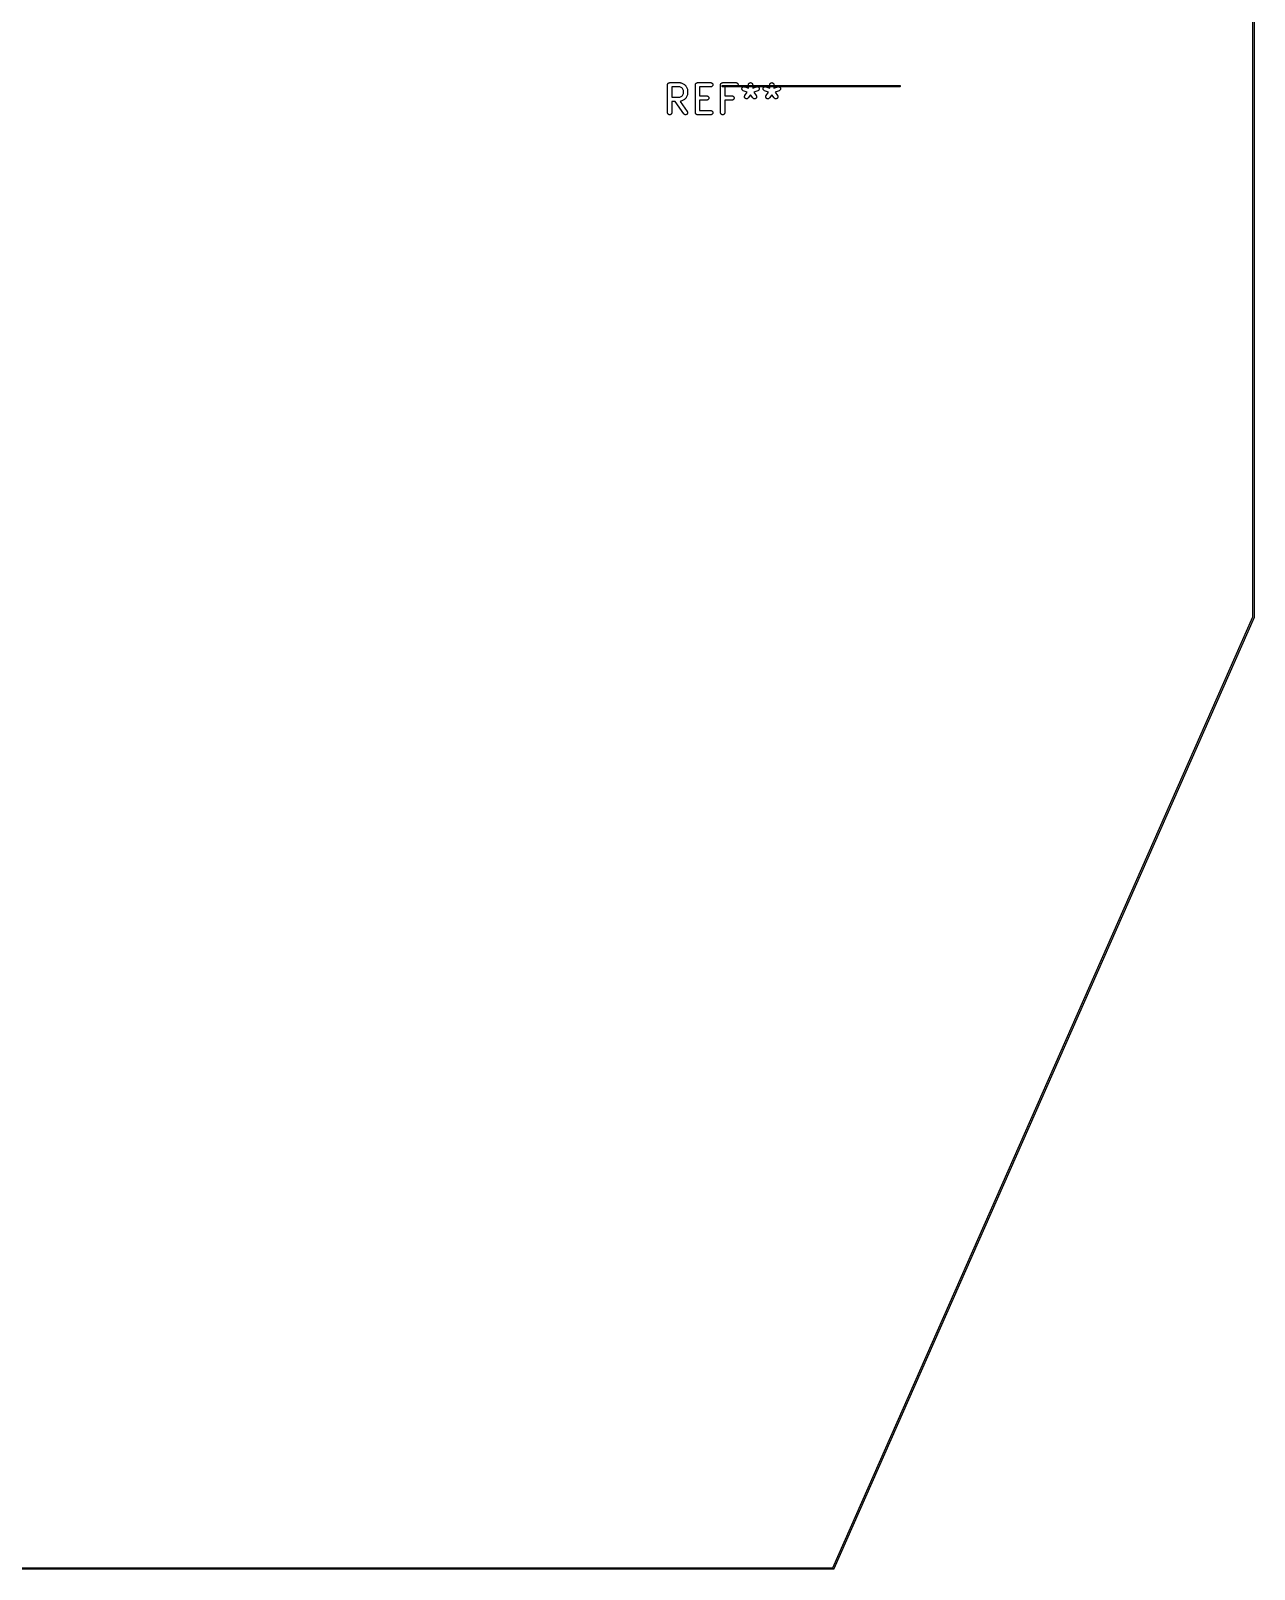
# Model space of a CAD drawing. Extents: x 74 to 207, y -150 to -40.
# Drawn here: x 144.2 to 188.1, y -150 to -94.9 of the extents above; entities that cross this region are included whole.
import ezdxf

# ---------------------------------------------------------------- set-up
doc = ezdxf.new("R2010")
doc.units = 0
doc.layers.add('BLACK', color=7, linetype='CONTINUOUS')

msp = doc.modelspace()

# ---------------------------------------------------------------- linework, layer by layer
at = {"layer": 'BLACK', "linetype": 'CONTINUOUS'}
for p, q in [((188.094, -115.882), (188.094, -58.7387)), ((188.144, -58.7625), (188.144, -115.887)), ((167.089, -96.7888), (167.09, -96.7818)), ((167.089, -96.7893), (167.089, -96.7888)), ((167.089, -96.7894), (167.089, -96.7893)), ((167.089, -96.7899), (167.089, -96.7894)), ((167.089, -96.7894), (167.089, -96.7894)), ((167.089, -97.7899), (167.089, -96.7899)), ((167.09, -96.7818), (167.091, -96.7748)), ((167.091, -96.7743), (167.093, -96.7676)), ((167.091, -96.7745), (167.091, -96.7743)), ((167.091, -96.7748), (167.091, -96.7745)), ((167.093, -96.7676), (167.095, -96.7608)), ((167.095, -96.7603), (167.098, -96.7541)), ((167.095, -96.7606), (167.095, -96.7603)), ((167.095, -96.7608), (167.095, -96.7606)), ((167.098, -96.7541), (167.102, -96.7479)), ((167.102, -96.7475), (167.107, -96.7421)), ((167.102, -96.7477), (167.102, -96.7475)), ((167.102, -96.7479), (167.102, -96.7477)), ((167.107, -96.7421), (167.111, -96.7367)), ((167.111, -96.7365), (167.112, -96.7363)), ((167.111, -96.7367), (167.111, -96.7365)), ((167.112, -96.7363), (167.117, -96.7319)), ((167.117, -96.7319), (167.122, -96.7274)), ((167.122, -96.7274), (167.123, -96.7273)), ((167.123, -96.7271), (167.129, -96.7239)), ((167.123, -96.7273), (167.123, -96.7271)), ((167.129, -96.7239), (167.135, -96.7205)), ((167.135, -96.7205), (167.136, -96.7205)), ((167.136, -96.7203), (167.143, -96.7183)), ((167.136, -96.7205), (167.136, -96.7203)), ((167.143, -96.7183), (167.149, -96.7163)), ((167.149, -96.7163), (167.15, -96.7163)), ((167.15, -96.7162), (167.157, -96.7156)), ((167.15, -96.7163), (167.15, -96.7162)), ((167.157, -96.7156), (167.164, -96.7149)), ((167.164, -96.7149), (167.545, -96.7149)), ((167.239, -96.8649), (167.239, -97.2387)), ((167.527, -96.8649), (167.239, -96.8649)), ((167.596, -96.8991), (167.527, -96.8649)), ((167.545, -96.7149), (167.546, -96.7149)), ((167.546, -96.7149), (167.548, -96.7151)), ((167.548, -96.7151), (167.55, -96.7151)), ((167.55, -96.7151), (167.555, -96.7159)), ((167.555, -96.7159), (167.561, -96.7165)), ((167.561, -96.7165), (167.563, -96.7172)), ((167.563, -96.7172), (167.565, -96.7176)), ((167.565, -96.7176), (167.57, -96.7194)), ((167.57, -96.7194), (167.574, -96.7209)), ((167.574, -96.7209), (167.576, -96.722)), ((167.576, -96.722), (167.578, -96.7228)), ((167.578, -96.7228), (167.674, -96.7704)), ((167.626, -96.9295), (167.596, -96.8991)), ((167.66, -96.9981), (167.626, -96.9295)), ((167.626, -97.174), (167.66, -97.1055)), ((167.66, -97.1055), (167.66, -96.9981)), ((167.674, -96.7704), (167.675, -96.7709)), ((167.675, -96.7709), (167.678, -96.7732)), ((167.678, -96.7732), (167.682, -96.7752)), ((167.682, -96.7752), (167.684, -96.7772)), ((167.684, -96.7772), (167.687, -96.7789)), ((167.687, -96.7789), (167.69, -96.7818)), ((167.69, -96.7818), (167.693, -96.7845)), ((167.693, -96.7845), (167.741, -96.8321)), ((167.741, -96.8321), (167.742, -96.8328)), ((167.742, -96.8328), (167.744, -96.8361)), ((167.744, -96.8361), (167.747, -96.8392)), ((167.747, -96.8392), (167.749, -96.8418)), ((167.749, -96.8418), (167.751, -96.8443)), ((167.751, -96.8443), (167.753, -96.848)), ((167.753, -96.848), (167.755, -96.8516)), ((167.755, -96.8516), (167.802, -96.9468)), ((167.802, -96.9468), (167.803, -96.9478)), ((167.803, -96.9478), (167.804, -96.9498)), ((167.804, -96.9498), (167.805, -96.9518)), ((167.805, -96.9518), (167.806, -96.9567)), ((167.806, -96.9567), (167.808, -96.9615)), ((167.808, -96.9615), (167.808, -96.9637)), ((167.808, -96.9637), (167.809, -96.9658)), ((167.809, -96.9658), (167.809, -96.9709)), ((167.809, -96.9709), (167.81, -96.976)), ((167.81, -97.1287), (167.809, -97.1337)), ((167.809, -97.1337), (167.809, -97.1388)), ((167.81, -96.976), (167.81, -96.9782)), ((167.81, -96.9782), (167.81, -96.9804)), ((167.81, -96.9804), (167.81, -97.1232)), ((167.81, -97.1232), (167.81, -97.1243)), ((167.81, -97.1243), (167.81, -97.1265)), ((167.81, -97.1265), (167.81, -97.1287)), ((168.089, -96.7888), (168.09, -96.7818)), ((168.089, -96.7893), (168.089, -96.7888)), ((168.089, -96.7894), (168.089, -96.7893)), ((168.089, -96.7899), (168.089, -96.7894)), ((168.089, -96.7894), (168.089, -96.7894)), ((168.089, -97.7899), (168.089, -96.7899)), ((168.09, -96.7818), (168.091, -96.7748)), ((168.091, -96.7743), (168.093, -96.7676)), ((168.091, -96.7745), (168.091, -96.7743)), ((168.091, -96.7748), (168.091, -96.7745)), ((168.093, -96.7676), (168.095, -96.7608)), ((168.095, -96.7603), (168.098, -96.7541)), ((168.095, -96.7606), (168.095, -96.7603)), ((168.095, -96.7608), (168.095, -96.7606)), ((168.098, -96.7541), (168.102, -96.7479)), ((168.102, -96.7475), (168.107, -96.7421)), ((168.102, -96.7477), (168.102, -96.7475)), ((168.102, -96.7479), (168.102, -96.7477)), ((168.107, -96.7421), (168.111, -96.7367)), ((168.111, -96.7365), (168.112, -96.7363)), ((168.111, -96.7367), (168.111, -96.7365)), ((168.112, -96.7363), (168.117, -96.7319)), ((168.117, -96.7319), (168.122, -96.7274)), ((168.122, -96.7274), (168.123, -96.7273)), ((168.123, -96.7271), (168.129, -96.7239)), ((168.123, -96.7273), (168.123, -96.7271)), ((168.129, -96.7239), (168.135, -96.7205)), ((168.135, -96.7205), (168.136, -96.7205)), ((168.136, -96.7203), (168.143, -96.7183)), ((168.136, -96.7205), (168.136, -96.7203)), ((168.143, -96.7183), (168.149, -96.7163)), ((168.149, -96.7163), (168.15, -96.7163)), ((168.15, -96.7162), (168.157, -96.7156)), ((168.15, -96.7163), (168.15, -96.7162)), ((168.157, -96.7156), (168.164, -96.7149)), ((168.164, -96.7149), (168.64, -96.7149)), ((168.64, -96.8649), (168.239, -96.8649)), ((168.239, -96.8649), (168.239, -97.1911)), ((168.64, -96.7149), (168.641, -96.7149)), ((168.655, -96.8635), (168.64, -96.8649)), ((168.641, -96.7149), (168.656, -96.7165)), ((168.669, -96.8592), (168.655, -96.8635)), ((168.656, -96.7165), (168.67, -96.7209)), ((168.682, -96.8523), (168.669, -96.8592)), ((168.67, -96.7209), (168.683, -96.728)), ((168.693, -96.8431), (168.682, -96.8523)), ((168.683, -96.728), (168.694, -96.7374)), ((168.702, -96.8318), (168.693, -96.8431)), ((168.694, -96.7374), (168.703, -96.7488)), ((168.709, -96.8189), (168.702, -96.8318)), ((168.703, -96.7488), (168.71, -96.7618)), ((168.714, -96.805), (168.709, -96.8189)), ((168.71, -96.7618), (168.714, -96.7758)), ((168.714, -96.7758), (168.715, -96.7904)), ((168.715, -96.7904), (168.714, -96.805)), ((168.994, -96.7888), (168.995, -96.7818)), ((168.994, -96.7893), (168.994, -96.7888)), ((168.994, -96.7894), (168.994, -96.7893)), ((168.994, -96.7899), (168.994, -96.7894)), ((168.994, -96.7894), (168.994, -96.7894)), ((168.994, -97.7899), (168.994, -96.7899)), ((168.995, -96.7743), (168.998, -96.7676)), ((168.995, -96.7745), (168.995, -96.7743)), ((168.995, -96.7748), (168.995, -96.7745)), ((168.995, -96.7818), (168.995, -96.7748)), ((168.998, -96.7676), (169, -96.7608)), ((169, -96.7603), (169.003, -96.7541)), ((169, -96.7606), (169, -96.7603)), ((169, -96.7608), (169, -96.7606)), ((169.003, -96.7541), (169.007, -96.7479)), ((169.007, -96.7475), (169.011, -96.7421)), ((169.007, -96.7477), (169.007, -96.7475)), ((169.007, -96.7479), (169.007, -96.7477)), ((169.011, -96.7421), (169.016, -96.7367)), ((169.016, -96.7363), (169.022, -96.7319)), ((169.016, -96.7365), (169.016, -96.7363)), ((169.016, -96.7367), (169.016, -96.7365)), ((169.022, -96.7319), (169.027, -96.7274)), ((169.027, -96.7273), (169.028, -96.7271)), ((169.027, -96.7274), (169.027, -96.7273)), ((169.028, -96.7271), (169.034, -96.7239)), ((169.034, -96.7239), (169.04, -96.7205)), ((169.04, -96.7205), (169.041, -96.7203)), ((169.04, -96.7205), (169.04, -96.7205)), ((169.041, -96.7203), (169.047, -96.7183)), ((169.044, -96.8326), (169.046, -96.8279)), ((169.044, -96.8375), (169.044, -96.8326)), ((169.044, -96.8424), (169.044, -96.8375)), ((169.046, -96.8471), (169.044, -96.8424)), ((169.046, -96.8279), (169.048, -96.8235)), ((169.048, -96.8515), (169.046, -96.8471)), ((169.047, -96.7183), (169.054, -96.7163)), ((169.048, -96.8235), (169.051, -96.8197)), ((169.051, -96.8553), (169.048, -96.8515)), ((169.051, -96.8197), (169.055, -96.8166)), ((169.055, -96.8584), (169.051, -96.8553)), ((169.054, -96.7163), (169.055, -96.7162)), ((169.054, -96.7163), (169.054, -96.7163)), ((169.055, -96.7162), (169.062, -96.7156)), ((169.055, -96.8166), (169.059, -96.8143)), ((169.059, -96.8607), (169.055, -96.8584)), ((169.059, -96.8143), (169.064, -96.8129)), ((169.064, -96.8621), (169.059, -96.8607)), ((169.062, -96.7156), (169.069, -96.7149)), ((169.064, -96.8129), (169.068, -96.8125)), ((169.068, -96.8625), (169.064, -96.8621)), ((169.068, -96.8125), (175.42, -96.8125)), ((175.42, -96.8625), (169.068, -96.8625)), ((169.069, -96.7149), (169.545, -96.7149)), ((169.545, -96.8649), (169.144, -96.8649)), ((169.144, -96.8649), (169.144, -97.1911)), ((169.545, -96.7149), (169.546, -96.7149)), ((169.56, -96.8635), (169.545, -96.8649)), ((169.546, -96.7149), (169.561, -96.7165)), ((169.574, -96.8592), (169.56, -96.8635)), ((169.561, -96.7165), (169.574, -96.7209)), ((169.574, -96.7209), (169.587, -96.728)), ((169.586, -96.8523), (169.574, -96.8592)), ((169.598, -96.8431), (169.586, -96.8523)), ((169.587, -96.728), (169.599, -96.7374)), ((169.607, -96.8318), (169.598, -96.8431)), ((169.599, -96.7374), (169.608, -96.7488)), ((169.614, -96.8189), (169.607, -96.8318)), ((169.608, -96.7488), (169.614, -96.7618)), ((169.614, -96.7618), (169.619, -96.7758)), ((169.618, -96.805), (169.614, -96.8189)), ((169.62, -96.7904), (169.618, -96.805)), ((169.619, -96.7758), (169.62, -96.7904)), ((169.756, -96.933), (169.757, -96.9184)), ((169.757, -96.9476), (169.756, -96.933)), ((169.757, -96.9184), (169.761, -96.9044)), ((169.761, -96.9616), (169.757, -96.9476)), ((169.761, -96.9044), (169.768, -96.8914)), ((169.768, -96.9745), (169.761, -96.9616)), ((169.768, -96.8914), (169.777, -96.8801)), ((169.778, -96.9858), (169.768, -96.9745)), ((169.777, -96.8801), (169.788, -96.8707)), ((169.789, -96.9951), (169.778, -96.9858)), ((169.788, -96.8707), (169.801, -96.8637)), ((169.802, -97.002), (169.789, -96.9951)), ((169.801, -96.8637), (169.815, -96.8593)), ((169.803, -97.0024), (169.802, -97.002)), ((169.95, -97.0613), (169.803, -97.0024)), ((169.815, -96.8593), (169.83, -96.8577)), ((169.83, -96.8577), (169.844, -96.859)), ((169.844, -96.859), (169.859, -96.8631)), ((169.859, -96.8631), (169.994, -96.9172)), ((169.866, -97.1735), (169.95, -97.0613)), ((169.994, -96.7888), (169.995, -96.7743)), ((169.994, -96.7899), (169.994, -96.7888)), ((169.994, -96.9172), (169.994, -96.7899)), ((169.995, -96.7743), (170, -96.7603)), ((170, -96.7603), (170.007, -96.7475)), ((170.007, -96.7475), (170.016, -96.7363)), ((170.016, -96.7363), (170.028, -96.7271)), ((170.028, -96.7271), (170.041, -96.7203)), ((170.041, -96.7203), (170.055, -96.7162)), ((170.055, -96.7162), (170.069, -96.7149)), ((170.069, -96.7149), (170.084, -96.7164)), ((170.084, -96.7164), (170.098, -96.7207)), ((170.098, -96.7207), (170.111, -96.7277)), ((170.111, -96.7277), (170.122, -96.737)), ((170.122, -96.737), (170.131, -96.7484)), ((170.131, -96.7484), (170.138, -96.7613)), ((170.138, -96.7613), (170.142, -96.7753)), ((170.142, -96.7753), (170.144, -96.7899)), ((170.144, -96.7899), (170.144, -96.9172)), ((170.144, -96.9172), (170.279, -96.8631)), ((170.335, -97.0024), (170.187, -97.0613)), ((170.187, -97.0613), (170.272, -97.1735)), ((170.279, -96.8631), (170.28, -96.8627)), ((170.28, -96.8627), (170.294, -96.8588)), ((170.294, -96.8588), (170.309, -96.8578)), ((170.309, -96.8578), (170.323, -96.8595)), ((170.323, -96.8595), (170.337, -96.8641)), ((170.348, -96.9956), (170.335, -97.0024)), ((170.337, -96.8641), (170.35, -96.8713)), ((170.359, -96.9865), (170.348, -96.9956)), ((170.35, -96.8713), (170.361, -96.8808)), ((170.369, -96.9753), (170.359, -96.9865)), ((170.361, -96.8808), (170.37, -96.8923)), ((170.376, -96.9625), (170.369, -96.9753)), ((170.37, -96.8923), (170.377, -96.9054)), ((170.38, -96.9486), (170.376, -96.9625)), ((170.377, -96.9054), (170.381, -96.9195)), ((170.382, -96.934), (170.38, -96.9486)), ((170.381, -96.9195), (170.382, -96.934)), ((170.518, -96.933), (170.519, -96.9184)), ((170.519, -96.9476), (170.518, -96.933)), ((170.519, -96.9184), (170.523, -96.9044)), ((170.523, -96.9616), (170.519, -96.9476)), ((170.523, -96.9044), (170.53, -96.8914)), ((170.53, -96.9745), (170.523, -96.9616)), ((170.53, -96.8914), (170.539, -96.8801)), ((170.54, -96.9858), (170.53, -96.9745)), ((170.539, -96.8801), (170.55, -96.8707)), ((170.551, -96.9951), (170.54, -96.9858)), ((170.55, -96.8707), (170.563, -96.8637)), ((170.564, -97.002), (170.551, -96.9951)), ((170.563, -96.8637), (170.577, -96.8593)), ((170.565, -97.0024), (170.564, -97.002)), ((170.712, -97.0613), (170.565, -97.0024)), ((170.577, -96.8593), (170.592, -96.8577)), ((170.592, -96.8577), (170.606, -96.859)), ((170.606, -96.859), (170.62, -96.8631)), ((170.62, -96.8631), (170.756, -96.9172)), ((170.628, -97.1735), (170.712, -97.0613)), ((170.756, -96.7888), (170.757, -96.7743)), ((170.756, -96.7899), (170.756, -96.7888)), ((170.756, -96.9172), (170.756, -96.7899)), ((170.757, -96.7743), (170.762, -96.7603)), ((170.762, -96.7603), (170.769, -96.7475)), ((170.769, -96.7475), (170.778, -96.7363)), ((170.778, -96.7363), (170.79, -96.7271)), ((170.79, -96.7271), (170.803, -96.7203)), ((170.803, -96.7203), (170.817, -96.7162)), ((170.817, -96.7162), (170.831, -96.7149)), ((170.831, -96.7149), (170.846, -96.7164)), ((170.846, -96.7164), (170.86, -96.7207)), ((170.86, -96.7207), (170.873, -96.7277)), ((170.873, -96.7277), (170.884, -96.737)), ((170.884, -96.737), (170.893, -96.7484)), ((170.893, -96.7484), (170.9, -96.7613)), ((170.9, -96.7613), (170.904, -96.7753)), ((170.904, -96.7753), (170.906, -96.7899)), ((170.906, -96.7899), (170.906, -96.9172)), ((170.906, -96.9172), (171.041, -96.8631)), ((171.097, -97.0024), (170.949, -97.0613)), ((170.949, -97.0613), (171.034, -97.1735)), ((171.041, -96.8631), (171.042, -96.8627)), ((171.042, -96.8627), (171.056, -96.8588)), ((171.056, -96.8588), (171.071, -96.8578)), ((171.071, -96.8578), (171.085, -96.8595)), ((171.085, -96.8595), (171.099, -96.8641)), ((171.11, -96.9956), (171.097, -97.0024)), ((171.099, -96.8641), (171.112, -96.8713)), ((171.121, -96.9865), (171.11, -96.9956)), ((171.112, -96.8713), (171.123, -96.8808)), ((171.13, -96.9753), (171.121, -96.9865)), ((171.123, -96.8808), (171.132, -96.8923)), ((171.138, -96.9625), (171.13, -96.9753)), ((171.132, -96.8923), (171.139, -96.9054)), ((171.142, -96.9486), (171.138, -96.9625)), ((171.139, -96.9054), (171.143, -96.9195)), ((171.144, -96.934), (171.142, -96.9486)), ((171.143, -96.9195), (171.144, -96.934)), ((175.42, -96.8125), (175.424, -96.8129)), ((175.424, -96.8621), (175.42, -96.8625)), ((175.424, -96.8129), (175.428, -96.8143)), ((175.428, -96.8607), (175.424, -96.8621)), ((175.428, -96.8143), (175.433, -96.8166)), ((175.433, -96.8584), (175.428, -96.8607)), ((175.433, -96.8166), (175.437, -96.8197)), ((175.437, -96.8553), (175.433, -96.8584)), ((175.437, -96.8197), (175.44, -96.8235)), ((175.44, -96.8515), (175.437, -96.8553)), ((175.44, -96.8235), (175.442, -96.8279)), ((175.442, -96.8471), (175.44, -96.8515)), ((175.442, -96.8279), (175.443, -96.8326)), ((175.443, -96.8424), (175.442, -96.8471)), ((175.443, -96.8326), (175.444, -96.8375)), ((175.444, -96.8375), (175.443, -96.8424)), ((167.239, -97.2387), (167.527, -97.2387)), ((167.363, -97.3887), (167.239, -97.3887)), ((167.239, -97.3887), (167.239, -97.7899)), ((167.674, -97.8329), (167.363, -97.3887)), ((167.527, -97.2387), (167.596, -97.2044)), ((167.547, -97.3885), (167.546, -97.3886)), ((167.546, -97.3886), (167.797, -97.7469)), ((167.549, -97.3886), (167.547, -97.3885)), ((167.554, -97.3878), (167.549, -97.3886)), ((167.56, -97.3873), (167.554, -97.3878)), ((167.562, -97.3866), (167.56, -97.3873)), ((167.564, -97.3863), (167.562, -97.3866)), ((167.569, -97.3845), (167.564, -97.3863)), ((167.574, -97.383), (167.569, -97.3845)), ((167.575, -97.382), (167.574, -97.383)), ((167.578, -97.3812), (167.575, -97.382)), ((167.674, -97.3332), (167.578, -97.3808)), ((167.578, -97.3808), (167.578, -97.3812)), ((167.596, -97.2044), (167.626, -97.174)), ((167.677, -97.3309), (167.674, -97.3332)), ((167.681, -97.329), (167.677, -97.3309)), ((167.683, -97.327), (167.681, -97.329)), ((167.686, -97.3254), (167.683, -97.327)), ((167.689, -97.3225), (167.686, -97.3254)), ((167.692, -97.3198), (167.689, -97.3225)), ((167.693, -97.3191), (167.692, -97.3198)), ((167.741, -97.2715), (167.693, -97.3191)), ((167.744, -97.2682), (167.741, -97.2715)), ((167.746, -97.2652), (167.744, -97.2682)), ((167.748, -97.2626), (167.746, -97.2652)), ((167.75, -97.2602), (167.748, -97.2626)), ((167.752, -97.2565), (167.75, -97.2602)), ((167.754, -97.2529), (167.752, -97.2565)), ((167.755, -97.252), (167.754, -97.2529)), ((167.802, -97.1568), (167.755, -97.252)), ((167.803, -97.1547), (167.802, -97.1568)), ((167.804, -97.1528), (167.803, -97.1547)), ((167.806, -97.1479), (167.804, -97.1528)), ((167.808, -97.1431), (167.806, -97.1479)), ((167.809, -97.1388), (167.808, -97.1409)), ((167.808, -97.1409), (167.808, -97.1431)), ((168.239, -97.1911), (168.497, -97.1911)), ((168.497, -97.3411), (168.239, -97.3411)), ((168.239, -97.3411), (168.239, -97.7149)), ((168.497, -97.1911), (168.498, -97.1911)), ((168.512, -97.3396), (168.497, -97.3411)), ((168.498, -97.1911), (168.513, -97.1927)), ((168.526, -97.3354), (168.512, -97.3396)), ((168.513, -97.1927), (168.527, -97.1971)), ((168.539, -97.3285), (168.526, -97.3354)), ((168.527, -97.1971), (168.54, -97.2042)), ((168.55, -97.3193), (168.539, -97.3285)), ((168.54, -97.2042), (168.551, -97.2136)), ((168.559, -97.308), (168.55, -97.3193)), ((168.551, -97.2136), (168.56, -97.225)), ((168.566, -97.2951), (168.559, -97.308)), ((168.56, -97.225), (168.567, -97.238)), ((168.571, -97.2812), (168.566, -97.2951)), ((168.567, -97.238), (168.571, -97.252)), ((168.571, -97.252), (168.572, -97.2666)), ((168.572, -97.2666), (168.571, -97.2812)), ((169.144, -97.1911), (169.402, -97.1911)), ((169.402, -97.3411), (169.144, -97.3411)), ((169.144, -97.3411), (169.144, -97.7899)), ((169.402, -97.1911), (169.403, -97.1911)), ((169.417, -97.3396), (169.402, -97.3411)), ((169.403, -97.1911), (169.418, -97.1927)), ((169.431, -97.3354), (169.417, -97.3396)), ((169.418, -97.1927), (169.432, -97.1971)), ((169.444, -97.3285), (169.431, -97.3354)), ((169.432, -97.1971), (169.444, -97.2042)), ((169.444, -97.2042), (169.456, -97.2136)), ((169.455, -97.3193), (169.444, -97.3285)), ((169.464, -97.308), (169.455, -97.3193)), ((169.456, -97.2136), (169.465, -97.225)), ((169.471, -97.2951), (169.464, -97.308)), ((169.465, -97.225), (169.472, -97.238)), ((169.476, -97.2812), (169.471, -97.2951)), ((169.472, -97.238), (169.476, -97.252)), ((169.476, -97.252), (169.477, -97.2666)), ((169.477, -97.2666), (169.476, -97.2812)), ((169.851, -97.2142), (169.853, -97.1997)), ((169.852, -97.2288), (169.851, -97.2142)), ((169.855, -97.243), (169.852, -97.2288)), ((169.853, -97.1997), (169.858, -97.186)), ((169.861, -97.2563), (169.855, -97.243)), ((169.858, -97.186), (169.866, -97.1735)), ((169.87, -97.2682), (169.861, -97.2563)), ((169.88, -97.2781), (169.87, -97.2682)), ((169.893, -97.2858), (169.88, -97.2781)), ((169.907, -97.2909), (169.893, -97.2858)), ((169.921, -97.2933), (169.907, -97.2909)), ((169.936, -97.2928), (169.921, -97.2933)), ((169.95, -97.2895), (169.936, -97.2928)), ((169.963, -97.2835), (169.95, -97.2895)), ((169.975, -97.2749), (169.963, -97.2835)), ((169.985, -97.2643), (169.975, -97.2749)), ((169.986, -97.2635), (169.985, -97.2643)), ((170.069, -97.153), (169.986, -97.2635)), ((170.152, -97.2635), (170.069, -97.153)), ((170.161, -97.2742), (170.152, -97.2635)), ((170.173, -97.2829), (170.161, -97.2742)), ((170.187, -97.2891), (170.173, -97.2829)), ((170.201, -97.2927), (170.187, -97.2891)), ((170.215, -97.2934), (170.201, -97.2927)), ((170.23, -97.2912), (170.215, -97.2934)), ((170.244, -97.2863), (170.23, -97.2912)), ((170.256, -97.2788), (170.244, -97.2863)), ((170.267, -97.269), (170.256, -97.2788)), ((170.276, -97.2572), (170.267, -97.269)), ((170.272, -97.1735), (170.272, -97.1743)), ((170.272, -97.1743), (170.28, -97.1869)), ((170.282, -97.244), (170.276, -97.2572)), ((170.28, -97.1869), (170.284, -97.2007)), ((170.286, -97.2298), (170.282, -97.244)), ((170.284, -97.2007), (170.287, -97.2152)), ((170.287, -97.2152), (170.286, -97.2298)), ((170.613, -97.2142), (170.615, -97.1997)), ((170.614, -97.2288), (170.613, -97.2142)), ((170.617, -97.243), (170.614, -97.2288)), ((170.615, -97.1997), (170.62, -97.186)), ((170.623, -97.2563), (170.617, -97.243)), ((170.62, -97.186), (170.628, -97.1735)), ((170.632, -97.2682), (170.623, -97.2563)), ((170.642, -97.2781), (170.632, -97.2682)), ((170.655, -97.2858), (170.642, -97.2781)), ((170.669, -97.2909), (170.655, -97.2858)), ((170.683, -97.2933), (170.669, -97.2909)), ((170.698, -97.2928), (170.683, -97.2933)), ((170.712, -97.2895), (170.698, -97.2928)), ((170.725, -97.2835), (170.712, -97.2895)), ((170.737, -97.2749), (170.725, -97.2835)), ((170.747, -97.2643), (170.737, -97.2749)), ((170.748, -97.2635), (170.747, -97.2643)), ((170.831, -97.153), (170.748, -97.2635)), ((170.914, -97.2635), (170.831, -97.153)), ((170.923, -97.2742), (170.914, -97.2635)), ((170.935, -97.2829), (170.923, -97.2742)), ((170.948, -97.2891), (170.935, -97.2829)), ((170.963, -97.2927), (170.948, -97.2891)), ((170.977, -97.2934), (170.963, -97.2927)), ((170.992, -97.2912), (170.977, -97.2934)), ((171.006, -97.2863), (170.992, -97.2912)), ((171.018, -97.2788), (171.006, -97.2863)), ((171.029, -97.269), (171.018, -97.2788)), ((171.038, -97.2572), (171.029, -97.269)), ((171.034, -97.1735), (171.034, -97.1743)), ((171.034, -97.1743), (171.042, -97.1869)), ((171.044, -97.244), (171.038, -97.2572)), ((171.042, -97.1869), (171.046, -97.2007)), ((171.048, -97.2298), (171.044, -97.244)), ((171.046, -97.2007), (171.048, -97.2152)), ((171.048, -97.2152), (171.048, -97.2298)), ((167.09, -97.8044), (167.089, -97.7899)), ((167.095, -97.8185), (167.09, -97.8044)), ((167.102, -97.8314), (167.095, -97.8185)), ((167.111, -97.8427), (167.102, -97.8314)), ((167.122, -97.8521), (167.111, -97.8427)), ((167.135, -97.859), (167.122, -97.8521)), ((167.149, -97.8633), (167.135, -97.859)), ((167.163, -97.8649), (167.149, -97.8633)), ((167.178, -97.8636), (167.163, -97.8649)), ((167.192, -97.8594), (167.178, -97.8636)), ((167.205, -97.8526), (167.192, -97.8594)), ((167.216, -97.8435), (167.205, -97.8526)), ((167.226, -97.8323), (167.216, -97.8435)), ((167.233, -97.8194), (167.226, -97.8323)), ((167.237, -97.8055), (167.233, -97.8194)), ((167.239, -97.7909), (167.237, -97.8055)), ((167.239, -97.7899), (167.239, -97.7909)), ((167.683, -97.844), (167.674, -97.8329)), ((167.695, -97.8531), (167.683, -97.844)), ((167.708, -97.8597), (167.695, -97.8531)), ((167.722, -97.8637), (167.708, -97.8597)), ((167.737, -97.8649), (167.722, -97.8637)), ((167.751, -97.8632), (167.737, -97.8649)), ((167.765, -97.8587), (167.751, -97.8632)), ((167.778, -97.8516), (167.765, -97.8587)), ((167.789, -97.8422), (167.778, -97.8516)), ((167.798, -97.8307), (167.789, -97.8422)), ((167.797, -97.7469), (167.797, -97.7477)), ((167.797, -97.7477), (167.804, -97.7606)), ((167.805, -97.8177), (167.798, -97.8307)), ((167.804, -97.7606), (167.809, -97.7746)), ((167.809, -97.8037), (167.805, -97.8177)), ((167.809, -97.7746), (167.81, -97.7891)), ((167.81, -97.7891), (167.809, -97.8037)), ((168.09, -97.7969), (168.089, -97.7899)), ((168.09, -97.8039), (168.09, -97.7969)), ((168.09, -97.8042), (168.09, -97.8039)), ((168.09, -97.8044), (168.09, -97.8042)), ((168.092, -97.8112), (168.09, -97.8044)), ((168.094, -97.818), (168.092, -97.8112)), ((168.095, -97.8182), (168.094, -97.818)), ((168.095, -97.8185), (168.095, -97.8182)), ((168.098, -97.8247), (168.095, -97.8185)), ((168.101, -97.8309), (168.098, -97.8247)), ((168.101, -97.8312), (168.101, -97.8309)), ((168.102, -97.8314), (168.101, -97.8312)), ((168.106, -97.8369), (168.102, -97.8314)), ((168.11, -97.8424), (168.106, -97.8369)), ((168.111, -97.8425), (168.11, -97.8424)), ((168.111, -97.8427), (168.111, -97.8425)), ((168.116, -97.8472), (168.111, -97.8427)), ((168.122, -97.8518), (168.116, -97.8472)), ((168.122, -97.8519), (168.122, -97.8518)), ((168.122, -97.8521), (168.122, -97.8519)), ((168.128, -97.8554), (168.122, -97.8521)), ((168.134, -97.8588), (168.128, -97.8554)), ((168.135, -97.8589), (168.134, -97.8588)), ((168.135, -97.859), (168.135, -97.8589)), ((168.142, -97.8611), (168.135, -97.859)), ((168.148, -97.8632), (168.142, -97.8611)), ((168.149, -97.8633), (168.148, -97.8632)), ((168.156, -97.8641), (168.149, -97.8633)), ((168.149, -97.8633), (168.149, -97.8633)), ((168.163, -97.8649), (168.156, -97.8641)), ((168.164, -97.8649), (168.163, -97.8649)), ((168.163, -97.8649), (168.163, -97.8649)), ((168.163, -97.8649), (168.163, -97.8649)), ((168.163, -97.8649), (168.163, -97.8649)), ((168.64, -97.8649), (168.164, -97.8649)), ((168.239, -97.7149), (168.64, -97.7149)), ((168.64, -97.7149), (168.641, -97.7149)), ((168.655, -97.8635), (168.64, -97.8649)), ((168.641, -97.7149), (168.656, -97.7165)), ((168.669, -97.8592), (168.655, -97.8635)), ((168.656, -97.7165), (168.67, -97.7209)), ((168.682, -97.8523), (168.669, -97.8592)), ((168.67, -97.7209), (168.683, -97.728)), ((168.693, -97.8431), (168.682, -97.8523)), ((168.683, -97.728), (168.694, -97.7374)), ((168.702, -97.8318), (168.693, -97.8431)), ((168.694, -97.7374), (168.703, -97.7488)), ((168.709, -97.8189), (168.702, -97.8318)), ((168.703, -97.7488), (168.71, -97.7618)), ((168.714, -97.805), (168.709, -97.8189)), ((168.71, -97.7618), (168.714, -97.7758)), ((168.714, -97.7758), (168.715, -97.7904)), ((168.715, -97.7904), (168.714, -97.805)), ((168.995, -97.8044), (168.994, -97.7899)), ((168.999, -97.8185), (168.995, -97.8044)), ((169.006, -97.8314), (168.999, -97.8185)), ((169.016, -97.8427), (169.006, -97.8314)), ((169.027, -97.8521), (169.016, -97.8427)), ((169.04, -97.859), (169.027, -97.8521)), ((169.054, -97.8633), (169.04, -97.859)), ((169.068, -97.8649), (169.054, -97.8633)), ((169.083, -97.8636), (169.068, -97.8649)), ((169.097, -97.8594), (169.083, -97.8636)), ((169.11, -97.8526), (169.097, -97.8594)), ((169.121, -97.8435), (169.11, -97.8526)), ((169.131, -97.8323), (169.121, -97.8435)), ((169.138, -97.8194), (169.131, -97.8323)), ((169.142, -97.8055), (169.138, -97.8194)), ((169.144, -97.7909), (169.142, -97.8055)), ((169.144, -97.7899), (169.144, -97.7909)), ((173.021, -149.994), (188.094, -115.882)), ((188.141, -115.898), (173.061, -150.027)), ((188.142, -115.897), (188.141, -115.898)), ((188.143, -115.895), (188.142, -115.897)), ((188.144, -115.89), (188.143, -115.892)), ((188.143, -115.892), (188.143, -115.893)), ((188.143, -115.893), (188.143, -115.893)), ((188.143, -115.893), (188.143, -115.895)), ((188.144, -115.887), (188.144, -115.888)), ((188.144, -115.888), (188.144, -115.89)), ((169.068, -150.044), (73.7741, -150.044)), ((73.7979, -149.994), (169.068, -149.994)), ((169.068, -149.994), (169.068, -149.994)), ((169.068, -149.994), (173.021, -149.994)), ((173.036, -150.044), (169.068, -150.044)), ((173.037, -150.044), (173.036, -150.044)), ((173.038, -150.044), (173.037, -150.044)), ((173.039, -150.044), (173.038, -150.044)), ((173.04, -150.044), (173.039, -150.044)), ((173.042, -150.043), (173.04, -150.044)), ((173.044, -150.043), (173.042, -150.043)), ((173.042, -150.043), (173.042, -150.043)), ((173.042, -150.043), (173.042, -150.043)), ((173.047, -150.042), (173.044, -150.043)), ((173.049, -150.041), (173.047, -150.042)), ((173.047, -150.042), (173.047, -150.042)), ((173.047, -150.042), (173.047, -150.042)), ((173.051, -150.04), (173.049, -150.041)), ((173.053, -150.038), (173.051, -150.04)), ((173.051, -150.04), (173.051, -150.04)), ((173.051, -150.04), (173.051, -150.04)), ((173.055, -150.037), (173.053, -150.038)), ((173.057, -150.035), (173.055, -150.037)), ((173.055, -150.037), (173.055, -150.037)), ((173.055, -150.037), (173.055, -150.037)), ((173.058, -150.033), (173.057, -150.035)), ((173.059, -150.031), (173.058, -150.033)), ((173.058, -150.033), (173.058, -150.033)), ((173.058, -150.033), (173.058, -150.033)), ((173.06, -150.03), (173.059, -150.031)), ((173.061, -150.028), (173.06, -150.03)), ((173.06, -150.03), (173.06, -150.03)), ((173.061, -150.027), (173.061, -150.028))]:
    msp.add_line(p, q, dxfattribs=at)

doc.saveas('drawing.dxf')
